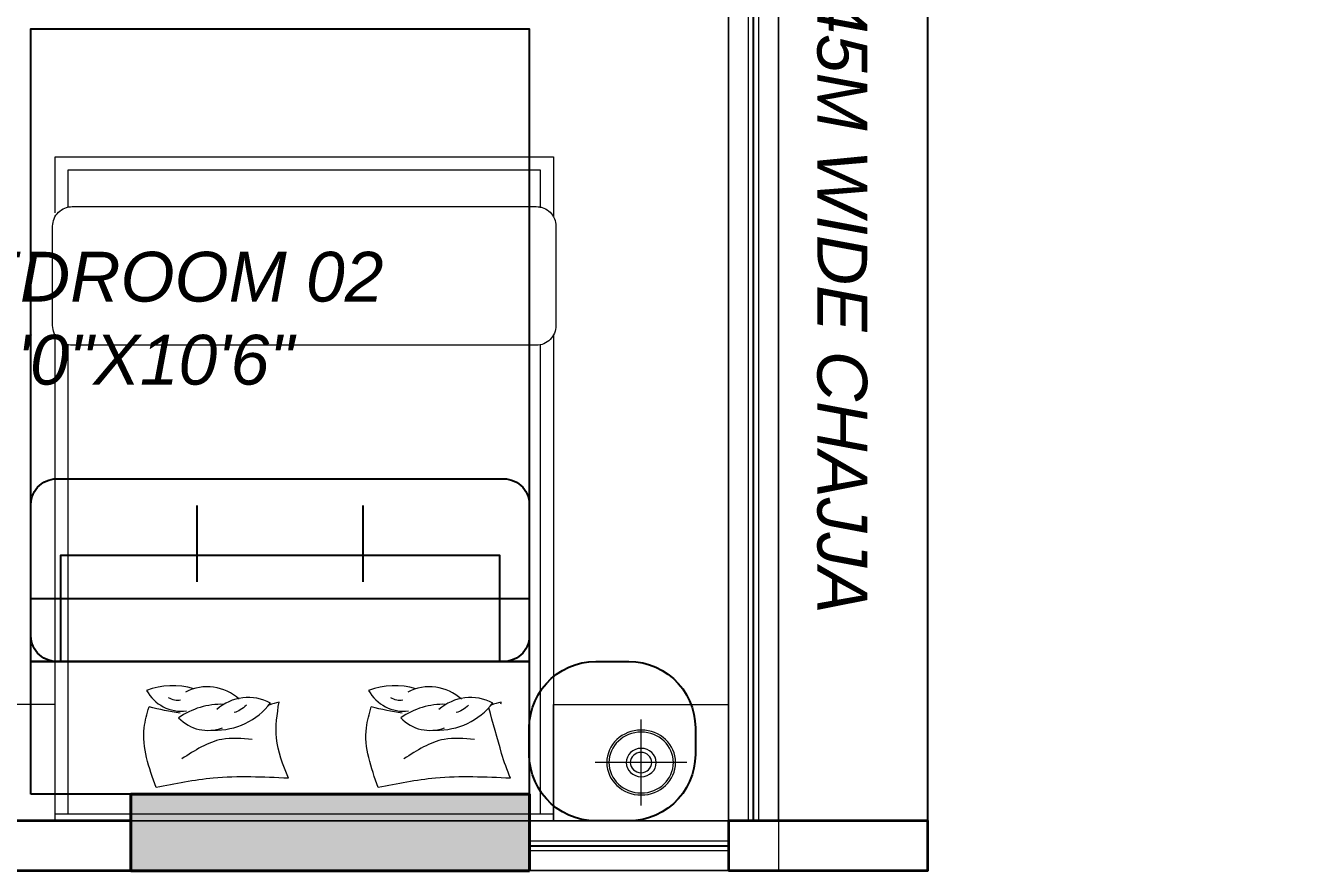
# Model space of a CAD drawing. Header units: millimetres. Extents: x 0 to 125073, y 0 to 71249.
# Drawn here: x 67632 to 71447, y 31569 to 34115 of the extents above; entities that cross this region are included whole.
import ezdxf
from ezdxf.lldxf.tags import DXFTag

# ---------------------------------------------------------------- set-up
doc = ezdxf.new("R2010")
doc.units = ezdxf.units.MM
doc.layers.add('DA_BUILDING LINE', color=7, linetype='Continuous', lineweight=9, true_color=0xc2db0000)
doc.layers.add('DA_FURNITURE', color=102, linetype='Continuous', lineweight=5, true_color=0xc2666666)
for name, color, linetype, lineweight in [('DA_CARPET AREA RERA', 30, 'Continuous', 9), ('DA_COLUMN', 40, 'Continuous', 40), ('DA_TEXT IN SQ.FT', 193, 'Continuous', 9), ('DA_WALL', 7, 'Continuous', 35), ('DA_WINDOW', 4, 'Continuous', 9)]:
    doc.layers.add(name, color=color, linetype=linetype, lineweight=lineweight)
for name, color, linetype in [('DA_CHAJJA', 44, 'Continuous'), ('DA_COLUMN HATCH', 251, 'Continuous'), ('PROP-FURN', 9, 'CONTINUOUS'), ('PROP-GLAZ', 4, 'CONTINUOUS'), ('PROP-SHELL', 7, 'CONTINUOUS')]:
    doc.layers.add(name, color=color, linetype=linetype)
doc.styles.get("Standard").update_dxf_attribs({"font": 'arial.ttf'})
tags = doc.linetypes.add('( Hidden )', pattern=[0.375, 0.25, -0.125]).pattern_tags.tags
tags[6:7] = [DXFTag(74, 4), DXFTag(75, 0), DXFTag(340, '0'), DXFTag(46, 1.0), DXFTag(50, 0.0), DXFTag(44, 0.0), DXFTag(45, 0.0)]
tags[4:5] = [DXFTag(74, 4), DXFTag(75, 0), DXFTag(340, '0'), DXFTag(46, 1.0), DXFTag(50, 0.0), DXFTag(44, 0.0), DXFTag(45, 0.0)]

# ---------------------------------------------------------------- blocks, each defined once
blk = doc.blocks.new('GSHGJSDFGJ')
at = {"layer": 'DA_BUILDING LINE', "linetype": '( Hidden )', "ltscale": 500}
blk.add_lwpolyline([(-31143.6, 77051.5), (-31143.6, 71896.5), (-40838.6, 71896.5), (-40838.6, 75396.5), (-39638.6, 75396.5), (-39638.6, 76876.5), (-40838.6, 76876.5), (-40838.6, 76926.5), (-41088.6, 76926.5), (-41088.6, 92546.5)], dxfattribs=at)
blk = doc.blocks.new('A$C3A1814D5')
at = {"layer": 'DA_FURNITURE'}
for p, q in [((12.8, 12.82), (1.13, 1.18)), ((12.43, 1.53), (1.51, 12.47))]:
    blk.add_line(p, q, dxfattribs=at)
at = {"layer": 'DA_FURNITURE', "extrusion": (0, 0, -1)}
for centre, major_axis in [((6.99, 7.02), (4.37, 4.37)), ((6.97, 7), (1.37, 1.36))]:
    blk.add_ellipse(centre, major_axis=major_axis, ratio=0.943982, dxfattribs=at)
for major_axis in [(-4.1, -4.09), (-1.91, -1.91)]:
    blk.add_ellipse((6.99, 7.02), major_axis=major_axis, ratio=0.943982, start_param=3.141593, end_param=9.424778, dxfattribs=at)
blk = doc.blocks.new('SRAFGADFGDFG')
at = {"layer": 'DA_FURNITURE'}
for p, q in [((-33321.1, 72046.5, 0), (-33321.1, 73498.1, 0)), ((-33281.6, 72066.3, 0), (-33281.6, 73479.3, 0)), ((-31860.6, 73480.4, 0), (-31860.6, 72066.3, 0)), ((-31821.1, 73509.3, 0), (-31821.1, 72046.5, 0)), ((-31821.1, 72066.3, 0), (-33321.1, 72066.3, 0)), ((-31821.1, 72046.5, 0), (-33321.1, 72046.5, 0))]:
    blk.add_line(p, q, dxfattribs=at)
for points in [[(-33321.1, 73877.6), (-33321.1, 74046.5), (-31821.1, 74046.5), (-31821.1, 73866.4)], [(-33281.6, 73896.5), (-33281.6, 74007.1), (-31860.6, 74007.1), (-31860.6, 73893)]]:
    blk.add_lwpolyline(points, dxfattribs=at)
blk.add_lwpolyline([(-33328.7, 73538.3), (-33328.7, 73837.4, -0.414214), (-33269.5, 73896.6), (-31872.7, 73896.6, -0.414214), (-31813.5, 73837.4), (-31813.5, 73538.3, -0.414214), (-31872.7, 73479.1), (-33269.5, 73479.1, -0.414214)], format="xyb", close=True, dxfattribs=at)
for points in [[(-33848.6, 72396.5), (-33848.6, 72356.5), (-33848.6, 72356.5), (-33848.6, 72356.5), (-33848.6, 72046.5), (-33321.1, 72046.5), (-33321.1, 72396.5)], [(-31293.6, 72396.5), (-31293.6, 72356.5), (-31293.6, 72356.5), (-31293.6, 72356.5), (-31293.6, 72046.5), (-31821.1, 72046.5), (-31821.1, 72396.5)]]:
    blk.add_lwpolyline(points, close=True, dxfattribs=at)
for centre, radius, start, end in [((-32968, 72227.3, 0), 226.2, 73.5764, 110.2163), ((-32863.1, 72307.8, 0), 142.5, 47.4204, 117.3487), ((-32299.3, 72227.3, 0), 226.2, 73.5764, 110.2163), ((-32194.3, 72307.8, 0), 142.5, 47.4204, 117.3487), ((-32939.7, 72498, 0), 121.4, 208.7506, 276.5862), ((-32739.2, 72275.6, 0), 142.5, 62.0341, 131.9624), ((-32271, 72498, 0), 121.4, 208.7506, 276.5862), ((-32070.5, 72275.6, 0), 142.5, 62.0341, 131.9624), ((-32820.4, 72171.3, 0), 226.2, 88.1901, 124.83), ((-32837.9, 72528.5, 0), 208.6, 268.0438, 322.5004), ((-32151.7, 72171.3, 0), 226.2, 88.1901, 124.83), ((-32169.1, 72528.5, 0), 208.6, 268.0438, 322.5004), ((-32861.3, 72440.3, 0), 121.4, 223.3643, 291.1999), ((-32192.6, 72440.3, 0), 121.4, 223.3643, 291.1999)]:
    blk.add_arc(centre, radius, start, end, dxfattribs=at)
for points, knots in [([(-32943.5, 72409.6, 0), (-32949.6, 72409.2, 0), (-32962.1, 72408.5, 0), (-32973.6, 72413.9, 0), (-32979.5, 72416.7, 0)], [0, 0, 0, 0, 31.960762, 66.266463, 66.266463, 66.266463, 66.266463]), ([(-32274.7, 72409.6, 0), (-32280.8, 72409.2, 0), (-32293.4, 72408.5, 0), (-32304.8, 72413.9, 0), (-32310.7, 72416.7, 0)], [0, 0, 0, 0, 31.960762, 66.266463, 66.266463, 66.266463, 66.266463]), ([(-32745.4, 72395, 0), (-32751.2, 72389.7, 0), (-32762.1, 72379.9, 0), (-32775.8, 72374.9, 0), (-32782.2, 72372.6, 0)], [0, 0, 0, 0, 41.531136, 77.340273, 77.340273, 77.340273, 77.340273]), ([(-32076.7, 72395, 0), (-32082.5, 72389.7, 0), (-32093.4, 72379.9, 0), (-32107.1, 72374.9, 0), (-32113.4, 72372.6, 0)], [0, 0, 0, 0, 41.531136, 77.340273, 77.340273, 77.340273, 77.340273]), ([(-31950.2, 72174.9, 0), (-31960.1, 72199.6, 0), (-31970.1, 72224.4, 0), (-31977.1, 72249.5, 0), (-31977.1, 72249.5, 0), (-31977.1, 72249.5, 0), (-31977.1, 72249.5, 0), (-31990, 72295.3, 0), (-32002.9, 72341.2, 0), (-32015.8, 72387, 0)], [0, 0, 0, 0, 3.967367, 3.967367, 3.967367, 3.968693, 3.968693, 3.968693, 11.226423, 11.226423, 11.226423, 11.226423])]:
    blk.add_open_spline(points, degree=3, knots=knots, dxfattribs=at)
for points in [[(-33017.1, 72146.7, 0), (-33053, 72327.1, 0), (-33038.4, 72389.8, 0)], [(-32618.9, 72174.9, 0), (-32654.9, 72296, 0), (-32647.2, 72404.1, 0)], [(-32348.3, 72146.7, 0), (-32384.3, 72327.1, 0), (-32369.6, 72389.8, 0)], [(-32727.6, 72291.8, 0), (-32819, 72291.8, 0), (-32939.7, 72233.4, 0)], [(-32058.9, 72291.8, 0), (-32150.3, 72291.8, 0), (-32271, 72233.4, 0)], [(-32618.9, 72174.9, 0), (-32845, 72174.9, 0), (-33017.1, 72146.7, 0)], [(-31950.2, 72174.9, 0), (-32176.2, 72174.9, 0), (-32348.3, 72146.7, 0)]]:
    blk.add_spline(points, degree=3, dxfattribs=at)
for points in [[(-32945.1, 72370.5, 0), (-32976.1, 72375.5, 0), (-33007.3, 72382.5, 0), (-33038.4, 72389.8, 0)], [(-32647.2, 72404.1, 0), (-32657.2, 72401.2, 0), (-32667.3, 72398.2, 0), (-32677.3, 72395.3, 0)], [(-32276.4, 72370.5, 0), (-32307.4, 72375.5, 0), (-32338.5, 72382.5, 0), (-32369.6, 72389.8, 0)], [(-31978.5, 72404.1, 0), (-31988.5, 72401.2, 0), (-31998.5, 72398.2, 0), (-32008.6, 72395.3, 0)], [(-31979.2, 72399.1, 0), (-31979, 72400.8, 0), (-31978.7, 72402.4, 0), (-31978.5, 72404.1, 0)]]:
    blk.add_open_spline(points, degree=3, dxfattribs=at)
at = {"layer": 'DA_FURNITURE', "extrusion": (0, 0, -1), "xscale": -16.7595958194902, "yscale": 16.7595958194902, "zscale": -16.7595958194902, "rotation": 44.95485278679848}
blk.add_blockref('A$C3A1814D5', (31722.9, 72221.7, 0), dxfattribs=at)
blk = doc.blocks.new('14TH 2')
at = {"layer": 'DA_CARPET AREA RERA'}
blk.add_lwpolyline([(6316.0927, 1265.9471), (6316.0927, 1262.977), (6314.9727, 1262.9771), (6314.9727, 1261.1971), (6314.8227, 1261.1971), (6314.8227, 1258.0971), (6314.9727, 1258.0971), (6314.9727, 1257.9971), (6323.1677, 1257.9971), (6323.1677, 1261.1971), (6323.1677, 1262.8521), (6319.6477, 1262.8521), (6319.6477, 1264.1521)], dxfattribs=at)
at = {"layer": 'DA_CHAJJA'}
blk.add_line((6323.7677, 1257.9971), (6323.7677, 1261.0221), dxfattribs=at)
at = {"layer": 'DA_WALL'}
for points in [[(6319.2077, 1257.9971), (6319.2077, 1261.8071), (6319.7727, 1261.8071), (6319.7727, 1261.9321), (6318.4727, 1261.9321), (6318.4727, 1261.8071), (6319.0827, 1261.8071), (6319.0827, 1257.9971), (6316.7727, 1257.9971), (6316.7727, 1257.8471), (6319.2077, 1257.8471), (6321.3677, 1257.8471), (6321.3677, 1257.9971)], [(6323.1677, 1257.8471), (6323.7677, 1257.8471), (6323.7677, 1257.9971), (6323.1677, 1257.9971)]]:
    blk.add_lwpolyline(points, close=True, dxfattribs=at)
at = {"layer": 'DA_WINDOW'}
for points in [[(6323.3177, 1257.9971), (6323.3177, 1261.1971), (6323.1677, 1261.1971), (6323.1677, 1257.9971)], [(6323.2277, 1257.9971), (6323.2277, 1261.1971), (6323.2577, 1261.1971), (6323.2577, 1257.9971)], [(6323.1677, 1257.8471), (6322.5677, 1257.8471), (6322.5677, 1257.9971), (6323.1677, 1257.9971)], [(6323.1677, 1257.9071), (6322.5677, 1257.9071), (6322.5677, 1257.9371), (6323.1677, 1257.9371)]]:
    blk.add_lwpolyline(points, close=True, dxfattribs=at)
blk = doc.blocks.new('SDFHSDFGN')
at = {"layer": 'DA_COLUMN HATCH', "true_color": 0x636466}
h = blk.add_hatch(color=251, dxfattribs=at)
h.dxf.hatch_style = 1
h.paths.add_polyline_path([(-37688.6, 97346.5), (-37688.6, 97576.5), (-38888.6, 97576.5), (-38888.6, 97346.5)])
h.paths.add_polyline_path([(-31373.6, 96376.5), (-31143.6, 96376.5), (-31143.6, 97576.5), (-31373.6, 97576.5)])
h.paths.add_polyline_path([(-27778.6, 97036.5), (-27548.6, 97036.5), (-27548.6, 98236.5), (-27778.6, 98236.5)])
h.paths.add_polyline_path([(-24578.6, 97336.5), (-24348.6, 97336.5), (-24348.6, 98236.5), (-24578.6, 98236.5)])
h.paths.add_polyline_path([(-19333.6, 98536.5), (-19333.6, 97336.5), (-19103.6, 97336.5), (-19103.6, 98536.5)])
h.paths.add_polyline_path([(-13063.6, 97336.5), (-12833.6, 97336.5), (-12833.6, 98536.5), (-13063.6, 98536.5)])
h.paths.add_polyline_path([(-11543.6, 97636.5), (-11313.6, 97636.5), (-11313.6, 98536.5), (-11543.6, 98536.5)])
h.paths.add_polyline_path([(-8908.6, 94991.5), (-7708.6, 94991.5), (-7708.6, 94761.5), (-8908.6, 94761.5)])
h.paths.add_polyline_path([(-13063.6, 91111.5), (-12833.6, 91111.5), (-12833.6, 92311.5), (-13063.6, 92311.5)])
h.paths.add_polyline_path([(-19333.6, 91111.5), (-19103.6, 91111.5), (-19103.6, 92311.5), (-19333.6, 92311.5)])
h.paths.add_polyline_path([(-5998.6, 91111.5), (-5258.6, 91111.5), (-5258.6, 91341.5), (-5998.6, 91341.5)])
h.paths.add_polyline_path([(-1283.6, 91111.5), (-383.6, 91111.5), (-383.6, 91341.5), (-1283.6, 91341.5)])
h.paths.add_polyline_path([(2171.4, 90061.5), (2171.4, 91261.5), (1941.4, 91261.5), (1941.4, 90061.5)])
h.paths.add_polyline_path([(4621.4, 90061.5), (5821.4, 90061.5), (5821.4, 90291.5), (4621.4, 90291.5)])
h.paths.add_polyline_path([(4621.4, 95111.5), (5821.4, 95111.5), (5821.4, 95341.5), (4621.4, 95341.5)])
h.paths.add_polyline_path([(4621.4, 98611.5), (5821.4, 98611.5), (5821.4, 98841.5), (4621.4, 98841.5)])
h.paths.add_polyline_path([(-39638.6, 89246.5), (-38138.6, 89246.5), (-38138.6, 89476.5), (-39638.6, 89476.5)])
h.paths.add_polyline_path([(-31143.6, 92421.5), (-31143.6, 92651.5), (-32343.6, 92651.5), (-32343.6, 92421.5)])
h.paths.add_polyline_path([(-31513.6, 86346.5), (-29713.6, 86346.5), (-29713.6, 86576.5), (-31513.6, 86576.5)])
h.paths.add_polyline_path([(-31513.6, 82896.5), (-29713.6, 82896.5), (-29713.6, 83126.5), (-31513.6, 83126.5)])
h.paths.add_polyline_path([(-31518.6, 78051.5), (-30518.6, 78051.5), (-30518.6, 78281.5), (-31518.6, 78281.5)])
h.paths.add_polyline_path([(-32143.6, 76821.5), (-31143.6, 76821.5), (-31143.6, 77051.5), (-32143.6, 77051.5)])
h.paths.add_polyline_path([(-31893.6, 71896.5), (-31893.6, 72126.5), (-33093.6, 72126.5), (-33093.6, 71896.5)])
h.paths.add_polyline_path([(-37688.6, 71896.5), (-37688.6, 72126.5), (-38888.6, 72126.5), (-38888.6, 71896.5)])
h.paths.add_polyline_path([(-38438.6, 76796.5), (-38438.6, 77026.5), (-39638.6, 77026.5), (-39638.6, 76796.5)])
h.paths.add_polyline_path([(-38138.6, 79996.5), (-38138.6, 80226.5), (-39638.6, 80226.5), (-39638.6, 79996.5)])
h.paths.add_polyline_path([(-38438.6, 92446.5), (-38438.6, 92676.5), (-39638.6, 92676.5), (-39638.6, 92446.5)])
h.paths.add_polyline_path([(-31518.6, 91422), (-31288.6, 91422), (-31288.6, 89927), (-31518.6, 89927)])
h.paths.add_polyline_path([(-20908.6, 91111.5), (-20678.6, 91111.5), (-20678.6, 89881.5), (-20908.6, 89881.5)])
h.paths.add_polyline_path([(-11313.6, 92011.5), (-11313.6, 91111.5), (-11543.6, 91111.5), (-11543.6, 92011.5)])
h.paths.add_polyline_path([(1941.4, 97316.5), (2171.4, 97316.5), (2171.4, 98841.5), (1941.4, 98841.5)])
at = {"layer": 'DA_COLUMN'}
blk.add_lwpolyline([(-31893.6, 71896.5), (-31893.6, 72126.5), (-33093.6, 72126.5), (-33093.6, 71896.5)], close=True, dxfattribs=at)
blk = doc.blocks.new('A$Cfed68cb1')
at = {"layer": 'DA_TEXT IN SQ.FT', "insert": (-37.9101, -23.7196), "char_height": 0.15, "attachment_point": 7, "rotation": 270}
blk.add_mtext_dynamic_manual_height_columns('\\pxqc;{\\fArial|b0|i1|c0|p34;0.45M WIDE CHAJJA}', width=2.865539, gutter_width=12.5, heights=[-0.1551], dxfattribs=at)
at = {"layer": 'DA_TEXT IN SQ.FT', "insert": (-41.1675, -25.4833), "char_height": 0.15, "attachment_point": 7}
blk.add_mtext_dynamic_manual_height_columns('\\pxqc;{\\fArial|b0|i1|c0|p34;M.BEDROOM 02\\P13\'0"X10\'6"}', width=2.300046, gutter_width=12.5, heights=[-0.4057], dxfattribs=at)

msp = doc.modelspace()

# ---------------------------------------------------------------- linework, layer by layer
at = {"layer": 'PROP-FURN'}
for p, q in [((68149, 32439), (68149, 32669)), ((68649, 32439), (68649, 32669))]:
    msp.add_line(p, q, dxfattribs=at)
for points in [[(67649, 32199), (67649, 34104), (69149, 34104), (69149, 32199)], [(67649, 32672), (67649.42181, 32680.04869), (67650.68263, 32688.0092), (67652.76865, 32695.79431), (67655.657, 32703.31872), (67659.31604, 32710.5), (67663.70569, 32717.25946), (67668.77785, 32723.52306), (67674.47694, 32729.22215), (67680.74054, 32734.29431), (67687.5, 32738.68396), (67694.68128, 32742.343), (67702.20569, 32745.23135), (67709.9908, 32747.31737), (67717.95131, 32748.57819), (67726, 32749), (69072, 32749), (69080.04869, 32748.57819), (69088.0092, 32747.31737), (69095.79431, 32745.23135), (69103.31872, 32742.343), (69110.5, 32738.68396), (69117.25946, 32734.29431), (69123.52306, 32729.22215), (69129.22215, 32723.52306), (69134.29431, 32717.25946), (69138.68396, 32710.5), (69142.343, 32703.31872), (69145.23135, 32695.79431), (69147.31737, 32688.0092), (69148.57819, 32680.04869), (69149, 32672), (69149, 32276), (69148.57819, 32267.95131), (69147.31737, 32259.9908), (69145.23135, 32252.20569), (69142.343, 32244.68128), (69138.68396, 32237.5), (69134.29431, 32230.74054), (69129.22215, 32224.47694), (69123.52306, 32218.77785), (69117.25946, 32213.70569), (69110.5, 32209.31604), (69103.31872, 32205.657), (69095.79431, 32202.76865), (69088.0092, 32200.68263), (69080.04869, 32199.42181), (69072, 32199), (67726, 32199), (67717.95131, 32199.42181), (67709.9908, 32200.68263), (67702.20569, 32202.76865), (67694.68128, 32205.657), (67687.5, 32209.31604), (67680.74054, 32213.70569), (67674.47694, 32218.77785), (67668.77785, 32224.47694), (67663.70569, 32230.74054), (67659.31604, 32237.5), (67655.657, 32244.68128), (67652.76865, 32252.20569), (67650.68263, 32259.9908), (67649.42181, 32267.95131), (67649, 32276)], [(67739, 32199), (67739, 32519), (69059, 32519), (69059, 32199)], [(67649, 32389), (69149, 32389), (69149, 32276), (69148.57819, 32267.95131), (69147.31737, 32259.9908), (69145.23135, 32252.20569), (69142.343, 32244.68128), (69138.68396, 32237.5), (69134.29431, 32230.74054), (69129.22215, 32224.47694), (69123.52306, 32218.77785), (69117.25946, 32213.70569), (69110.5, 32209.31604), (69103.31872, 32205.657), (69095.79431, 32202.76865), (69088.0092, 32200.68263), (69080.04869, 32199.42181), (69072, 32199), (67726, 32199), (67717.95131, 32199.42181), (67709.9908, 32200.68263), (67702.20569, 32202.76865), (67694.68128, 32205.657), (67687.5, 32209.31604), (67680.74054, 32213.70569), (67674.47694, 32218.77785), (67668.77785, 32224.47694), (67663.70569, 32230.74054), (67659.31604, 32237.5), (67655.657, 32244.68128), (67652.76865, 32252.20569), (67650.68263, 32259.9908), (67649.42181, 32267.95131), (67649, 32276)], [(67649, 31799), (67649, 32199), (69149, 32199), (69149, 31799)], [(69149, 31999), (69150.09562, 32019.90569), (69153.37048, 32040.58234), (69158.7887, 32060.8034), (69166.29091, 32080.34733), (69175.79492, 32099), (69187.1966, 32116.55705), (69200.37103, 32132.82612), (69215.17388, 32147.62897), (69231.44295, 32160.8034), (69249, 32172.20508), (69267.65267, 32181.70909), (69287.1966, 32189.2113), (69307.41766, 32194.62952), (69328.09431, 32197.90438), (69349, 32199), (69449, 32199), (69469.90569, 32197.90438), (69490.58234, 32194.62952), (69510.8034, 32189.2113), (69530.34733, 32181.70909), (69549, 32172.20508), (69566.55705, 32160.8034), (69582.82612, 32147.62897), (69597.62897, 32132.82612), (69610.8034, 32116.55705), (69622.20508, 32099), (69631.70909, 32080.34733), (69639.2113, 32060.8034), (69644.62952, 32040.58234), (69647.90438, 32019.90569), (69649, 31999), (69649, 31919), (69647.90438, 31898.09431), (69644.62952, 31877.41766), (69639.2113, 31857.1966), (69631.70909, 31837.65267), (69622.20508, 31819), (69610.8034, 31801.44295), (69597.62897, 31785.17388), (69582.82612, 31770.37103), (69566.55705, 31757.1966), (69549, 31745.79492), (69530.34733, 31736.29091), (69510.8034, 31728.7887), (69490.58234, 31723.37048), (69469.90569, 31720.09562), (69449, 31719), (69349, 31719), (69328.09431, 31720.09562), (69307.41766, 31723.37048), (69287.1966, 31728.7887), (69267.65267, 31736.29091), (69249, 31745.79492), (69231.44295, 31757.1966), (69215.17388, 31770.37103), (69200.37103, 31785.17388), (69187.1966, 31801.44295), (69175.79492, 31819), (69166.29091, 31837.65267), (69158.7887, 31857.1966), (69153.37048, 31877.41766), (69150.09562, 31898.09431), (69149, 31919)]]:
    msp.add_lwpolyline(points, close=True, dxfattribs=at)
at = {"layer": 'PROP-GLAZ'}
for p, q in [((69824, 31719), (69824, 34919)), ((69149, 31644), (69749, 31644))]:
    msp.add_line(p, q, dxfattribs=at)
at = {"layer": 'PROP-SHELL'}
for p, q in [((70349.22813, 31718.9767), (70349.22813, 34743.9767)), ((65789.22813, 31718.9767), (67949.22813, 31718.9767)), ((69749.22813, 31718.9767), (70159.22117, 31718.9767)), ((69749.22813, 31568.9767), (69749.22813, 31718.9767)), ((65789.22813, 31568.9767), (67949.22813, 31568.9767)), ((69749.22813, 31568.9767), (70159.22117, 31568.9767))]:
    msp.add_line(p, q, dxfattribs=at)

# ---------------------------------------------------------------- block references
at = {"color": 1, "xscale": 1000, "yscale": 1000, "zscale": 1000}
msp.add_blockref('A$Cfed68cb1', (107924.22813, 58513.9767), dxfattribs=at)
msp.add_blockref('SDFHSDFGN', (101042.82231, -40327.54866))
at = {"color": 1}
msp.add_blockref('SRAFGADFGDFG', (101042.82231, -40327.54866), dxfattribs=at)
at = {"layer": 'DA_BUILDING LINE'}
msp.add_blockref('GSHGJSDFGJ', (101042.82231, -40327.54866), dxfattribs=at)
at = {"layer": 'DA_WALL', "xscale": 1000, "yscale": 1000, "zscale": 1000}
msp.add_blockref('14TH 2', (-6253418.45791, -1226278.08535), dxfattribs=at)

doc.saveas('drawing.dxf')
